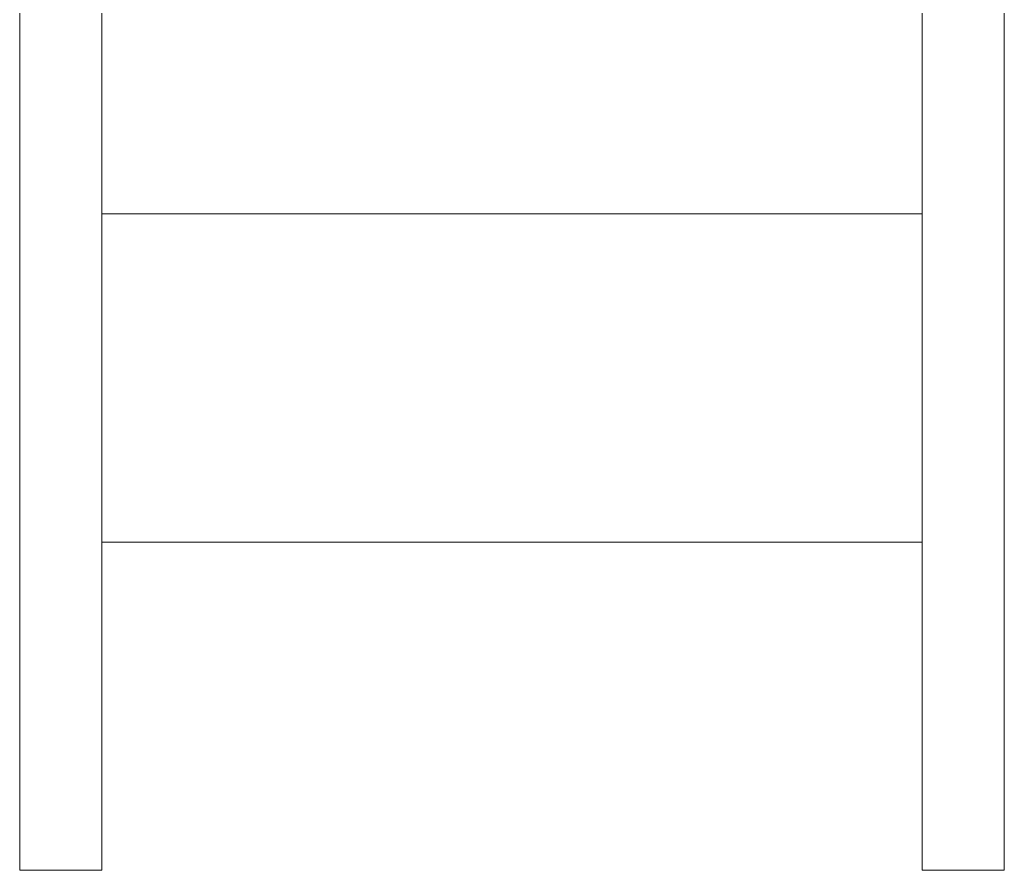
# Model space of a CAD drawing. Extents: x -3873 to 164127, y 7129 to 96529.
# Drawn here: x 51562 to 52162, y 57091 to 57610 of the extents above; entities that cross this region are included whole.
import ezdxf

# ---------------------------------------------------------------- set-up
doc = ezdxf.new("R2010")
doc.units = 0
doc.layers.get('0').update_dxf_attribs({"linetype": 'CONTINUOUS'})
doc.layers.add('LAYOUT Kromeka', color=1, linetype='CONTINUOUS', lineweight=5)

# ---------------------------------------------------------------- blocks, each defined once
blk = doc.blocks.new('feet_scalder_stairs')
at = {"ltscale": 20}
for p, q in [((0, 300), (1400, 300)), ((1400, 250), (1400, 300)), ((0, 250), (1400, 250)), ((1000, -250), (1000, 250)), ((1200, -250), (1200, 250)), ((0, -250), (1400, -250)), ((1400, -300), (1400, -250)), ((0, -300), (1400, -300))]:
    blk.add_line(p, q, dxfattribs=at)

msp = doc.modelspace()

# ---------------------------------------------------------------- block references
at = {"layer": 'LAYOUT Kromeka', "color": 0, "linetype": 'Continuous', "ltscale": 50, "rotation": 270}
msp.add_blockref('feet_scalder_stairs', (51862.19, 58491.46), dxfattribs=at)

doc.saveas('drawing.dxf')
